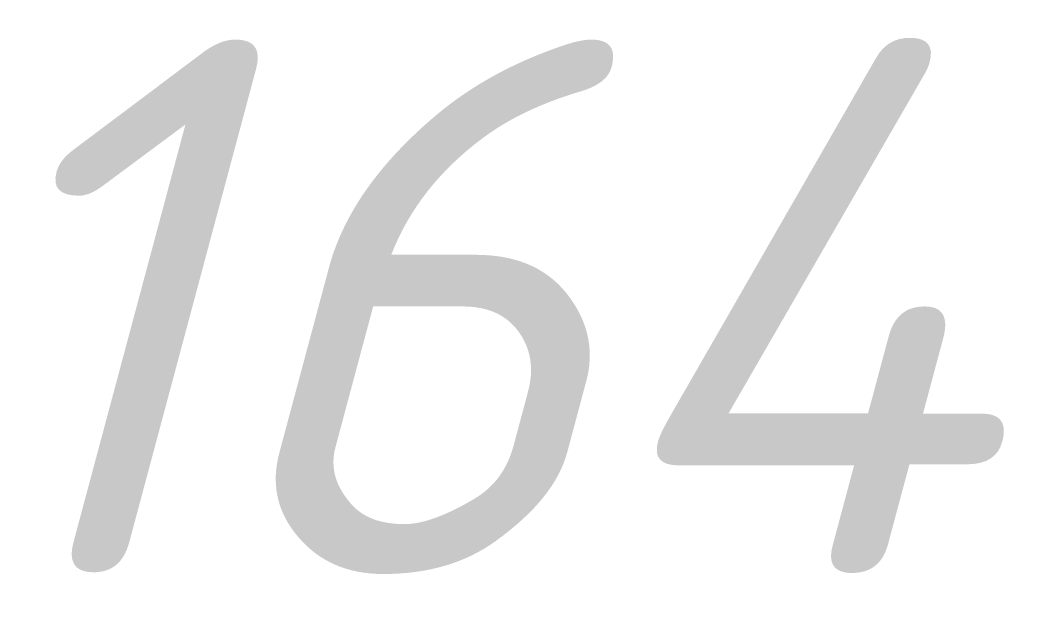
# Model space of a CAD drawing. Extents: x -96705 to 1864084, y -482104 to 235.
# Drawn here: x 592721 to 593287, y -133141 to -132817 of the extents above; entities that cross this region are included whole.
import ezdxf
from ezdxf import colors
from ezdxf.entities.mleader import LeaderData, LeaderLine
from ezdxf.math import Vec2, Vec3

# ---------------------------------------------------------------- set-up
doc = ezdxf.new("R2010")
doc.units = 0
doc.header["$LTSCALE"] = 100
doc.layers.get('Defpoints').update_dxf_attribs({"color": 42})
doc.layers.add('АР_Отметки', color=250, linetype='Continuous', lineweight=15)
doc.layers.add('АР_Таблицы', color=250, linetype='Continuous')
doc.styles.add('ISOCPEUR', font='isocpeui.ttf', dxfattribs={"height": 250})
doc.styles.add('ISOCPEUR_2', font='isocpeur.ttf', dxfattribs={"width": 0.9, "height": 300})
doc.styles.add('Архитект', font='isocpeur.ttf', dxfattribs={"width": 0.8, "oblique": 8})

# ---------------------------------------------------------------- blocks, each defined once
blk = doc.blocks.new('*T958')
at = {"layer": 'Defpoints', "color": 8, "linetype": 'ByBlock', "lineweight": 0, "transparency": 16777216}
for p, q in [((0, 0), (12954.8, 0)), ((0, 0), (0, -1500)), ((12954.8, 0), (12954.8, -1500))]:
    blk.add_line(p, q, dxfattribs=at)
at = {"layer": 'АР_Таблицы', "color": 8, "linetype": 'ByBlock', "lineweight": -2, "transparency": 16777216}
for p, q in [((13654.8, 0), (23609.6, 0)), ((25609.6, 0), (26609.6, 0)), ((13654.8, -676.92), (15154.8, -676.92)), ((25609.6, -676.92), (26609.6, -676.92)), ((13654.8, -1353.85), (23609.6, -1353.85)), ((25609.6, -1353.85), (26609.6, -1353.85)), ((13654.8, -2030.77), (23609.6, -2030.77)), ((25609.6, -2030.77), (26609.6, -2030.77)), ((13654.8, -2707.69), (23609.6, -2707.69)), ((25609.6, -2707.69), (26609.6, -2707.69)), ((13654.8, -3934.62), (23609.6, -3934.62)), ((25609.6, -3934.62), (26609.6, -3934.62)), ((0, -4176.92), (12954.8, -4176.92)), ((13654.8, -4611.54), (23609.6, -4611.54)), ((25609.6, -4611.54), (26609.6, -4611.54)), ((0, -4853.85), (12954.8, -4853.85)), ((13654.8, -5288.46), (15154.8, -5288.46)), ((25609.6, -5288.46), (26609.6, -5288.46)), ((0, -5530.77), (12954.8, -5530.77)), ((13654.8, -5965.38), (15154.8, -5965.38)), ((25609.6, -5965.38), (26609.6, -5965.38)), ((13654.8, -6642.31), (15154.8, -6642.31)), ((0, -6667.69), (1500, -6667.69)), ((9954.8, -6667.69), (12954.8, -6667.69)), ((0, -7834.62), (12954.8, -7834.62)), ((0, -9031.54), (12954.8, -9031.54)), ((0, -10228.46), (12954.8, -10228.46)), ((0, -11365.38), (12954.8, -11365.38)), ((0, -12042.31), (1500, -12042.31)), ((11954.8, -12042.31), (12954.8, -12042.31)), ((0, -12719.23), (12954.8, -12719.23)), ((0, -13886.15), (1500, -13886.15)), ((11954.8, -13886.15), (12954.8, -13886.15)), ((0, -14563.08), (1500, -14563.08)), ((11954.8, -14563.08), (12954.8, -14563.08)), ((0, -15240), (1500, -15240)), ((11954.8, -15240), (12954.8, -15240)), ((0, -15916.92), (12954.8, -15916.92)), ((0, -16593.85), (12954.8, -16593.85)), ((0, -17270.77), (12954.8, -17270.77)), ((0, -18437.69), (9954.8, -18437.69)), ((11954.8, -18437.69), (12954.8, -18437.69)), ((0, -19664.62), (9954.8, -19664.62)), ((11954.8, -19664.62), (12954.8, -19664.62)), ((0, -20891.54), (9954.8, -20891.54)), ((11954.8, -20891.54), (12954.8, -20891.54)), ((0, -21588.46), (12954.8, -21588.46)), ((0, -22265.38), (12954.8, -22265.38)), ((0, -23432.31), (9954.8, -23432.31)), ((11954.8, -23432.31), (12954.8, -23432.31)), ((0, -24109.23), (12954.8, -24109.23)), ((0, -24786.15), (9954.8, -24786.15)), ((11954.8, -24786.15), (12954.8, -24786.15)), ((0, -25463.08), (12954.8, -25463.08)), ((0, -26140), (9954.8, -26140)), ((0, -26816.92), (9954.8, -26816.92)), ((11954.8, -26816.92), (12954.8, -26816.92)), ((0, -27493.85), (9954.8, -27493.85)), ((11954.8, -27493.85), (12954.8, -27493.85)), ((0, -28170.77), (1500, -28170.77)), ((11954.8, -28170.77), (12954.8, -28170.77)), ((0, -30792.69), (1500, -30792.69)), ((11954.8, -30792.69), (12954.8, -30792.69)), ((0, -31469.62), (1500, -31469.62)), ((11954.8, -31469.62), (12954.8, -31469.62)), ((0, -32146.54), (1500, -32146.54)), ((11954.8, -32146.54), (12954.8, -32146.54)), ((0, -32843.46), (1500, -32843.46)), ((11954.8, -32843.46), (12954.8, -32843.46)), ((0, -33520.38), (1500, -33520.38)), ((11954.8, -33520.38), (12954.8, -33520.38)), ((0, -34217.31), (1500, -34217.31)), ((11954.8, -34217.31), (12954.8, -34217.31)), ((0, -34914.23), (1500, -34914.23)), ((11954.8, -34914.23), (12954.8, -34914.23)), ((0, -35591.15), (1500, -35591.15)), ((11954.8, -35591.15), (12954.8, -35591.15)), ((0, -36268.08), (1500, -36268.08)), ((11954.8, -36268.08), (12954.8, -36268.08)), ((0, -36945), (1500, -36945)), ((11954.8, -36945), (12954.8, -36945)), ((0, -37641.92), (1500, -37641.92)), ((11954.8, -37641.92), (12954.8, -37641.92)), ((0, -38338.85), (1500, -38338.85)), ((11954.8, -38338.85), (12954.8, -38338.85)), ((0, -39035.77), (1500, -39035.77)), ((11954.8, -39035.77), (12954.8, -39035.77)), ((0, -39712.69), (1500, -39712.69)), ((11954.8, -39712.69), (12954.8, -39712.69)), ((0, -40834.62), (1500, -40834.62)), ((11954.8, -40834.62), (12954.8, -40834.62)), ((0, -41511.54), (1500, -41511.54)), ((11954.8, -41511.54), (12954.8, -41511.54)), ((0, -42188.46), (1500, -42188.46)), ((11954.8, -42188.46), (12954.8, -42188.46)), ((0, -42865.38), (1500, -42865.38)), ((11954.8, -42865.38), (12954.8, -42865.38)), ((0, -44032.31), (1500, -44032.31)), ((11954.8, -44032.31), (12954.8, -44032.31)), ((0, -44709.23), (1500, -44709.23)), ((11954.8, -44709.23), (12954.8, -44709.23)), ((0, -45386.15), (9954.8, -45386.15)), ((11954.8, -45386.15), (12954.8, -45386.15)), ((0, -46063.08), (1500, -46063.08)), ((11954.8, -46063.08), (12954.8, -46063.08)), ((0, -46740), (1500, -46740)), ((11954.8, -46740), (12954.8, -46740)), ((0, -47416.92), (1500, -47416.92)), ((11954.8, -47416.92), (12954.8, -47416.92)), ((0, -48093.85), (1500, -48093.85)), ((11954.8, -48093.85), (12954.8, -48093.85)), ((0, -48770.77), (1500, -48770.77)), ((11954.8, -48770.77), (12954.8, -48770.77)), ((0, -49447.69), (1500, -49447.69)), ((11954.8, -49447.69), (12954.8, -49447.69)), ((0, -50124.62), (1500, -50124.62)), ((11954.8, -50124.62), (12954.8, -50124.62)), ((0, -50801.54), (1500, -50801.54)), ((11954.8, -50801.54), (12954.8, -50801.54)), ((0, -51478.46), (1500, -51478.46)), ((11954.8, -51478.46), (12954.8, -51478.46)), ((0, -52155.38), (1500, -52155.38)), ((11954.8, -52155.38), (12954.8, -52155.38)), ((0, -52832.31), (1500, -52832.31)), ((11954.8, -52832.31), (12954.8, -52832.31)), ((0, -53509.23), (1500, -53509.23)), ((11954.8, -53509.23), (12954.8, -53509.23)), ((0, -54186.15), (1500, -54186.15)), ((11954.8, -54186.15), (12954.8, -54186.15)), ((0, -54863.08), (1500, -54863.08)), ((11954.8, -54863.08), (12954.8, -54863.08)), ((0, -55540), (1500, -55540)), ((11954.8, -55540), (12954.8, -55540)), ((0, -56216.92), (9954.8, -56216.92)), ((11954.8, -56216.92), (12954.8, -56216.92))]:
    blk.add_line(p, q, dxfattribs=at)
at = {"layer": 'АР_Таблицы', "color": 8, "linetype": 'ByBlock', "lineweight": 30, "transparency": 16777216}
for p, q in [((13654.8, 0), (13654.8, -7319.23)), ((15154.8, 0), (15154.8, -7319.23)), ((23609.6, 0), (23609.6, -7319.23)), ((25609.6, 0), (25609.6, -7319.23)), ((26609.6, 0), (26609.6, -7319.23)), ((0, -1500), (12954.8, -1500)), ((0, -1500), (0, -56216.92)), ((1500, -1500), (1500, -56216.92)), ((9954.8, -1500), (9954.8, -56216.92)), ((11954.8, -1500), (11954.8, -56216.92)), ((12954.8, -1500), (12954.8, -56216.92)), ((0, -3500), (12954.8, -3500)), ((13654.8, -7319.23), (26609.6, -7319.23))]:
    blk.add_line(p, q, dxfattribs=at)
at = {"layer": 'АР_Таблицы', "color": 8, "linetype": 'ByBlock', "lineweight": 9, "transparency": 16777216}
for p, q in [((23609.6, 0), (25609.6, 0)), ((15154.8, -676.92), (25609.6, -676.92)), ((23609.6, -1353.85), (25609.6, -1353.85)), ((23609.6, -2030.77), (25609.6, -2030.77)), ((23609.6, -2707.69), (25609.6, -2707.69)), ((23609.6, -3934.62), (25609.6, -3934.62)), ((23609.6, -4611.54), (25609.6, -4611.54)), ((15154.8, -5288.46), (25609.6, -5288.46)), ((15154.8, -5965.38), (25609.6, -5965.38)), ((23609.6, -6642.31), (25609.6, -6642.31)), ((1500, -6667.69), (9954.8, -6667.69)), ((1500, -12042.31), (11954.8, -12042.31)), ((1500, -13886.15), (11954.8, -13886.15)), ((1500, -14563.08), (11954.8, -14563.08)), ((1500, -15240), (11954.8, -15240)), ((9954.8, -18437.69), (11954.8, -18437.69)), ((9954.8, -19664.62), (11954.8, -19664.62)), ((9954.8, -20891.54), (11954.8, -20891.54)), ((9954.8, -23432.31), (11954.8, -23432.31)), ((9954.8, -24786.15), (11954.8, -24786.15)), ((9954.8, -26140), (12954.8, -26140)), ((9954.8, -26816.92), (11954.8, -26816.92)), ((9954.8, -27493.85), (11954.8, -27493.85)), ((1500, -28170.77), (11954.8, -28170.77)), ((1500, -30792.69), (11954.8, -30792.69)), ((1500, -31469.62), (11954.8, -31469.62)), ((1500, -32146.54), (11954.8, -32146.54)), ((1500, -32843.46), (11954.8, -32843.46)), ((1500, -33520.38), (11954.8, -33520.38)), ((1500, -34217.31), (11954.8, -34217.31)), ((1500, -34914.23), (11954.8, -34914.23)), ((1500, -35591.15), (11954.8, -35591.15)), ((1500, -36268.08), (11954.8, -36268.08)), ((1500, -36945), (11954.8, -36945)), ((1500, -37641.92), (11954.8, -37641.92)), ((1500, -38338.85), (11954.8, -38338.85)), ((1500, -39035.77), (11954.8, -39035.77)), ((1500, -39712.69), (11954.8, -39712.69)), ((1500, -40834.62), (11954.8, -40834.62)), ((1500, -41511.54), (11954.8, -41511.54)), ((1500, -42188.46), (11954.8, -42188.46)), ((1500, -42865.38), (11954.8, -42865.38)), ((1500, -44032.31), (11954.8, -44032.31)), ((1500, -44709.23), (11954.8, -44709.23)), ((9954.8, -45386.15), (11954.8, -45386.15)), ((1500, -46063.08), (11954.8, -46063.08)), ((1500, -46740), (11954.8, -46740)), ((1500, -47416.92), (11954.8, -47416.92)), ((1500, -48093.85), (11954.8, -48093.85)), ((1500, -48770.77), (11954.8, -48770.77)), ((1500, -49447.69), (11954.8, -49447.69)), ((1500, -50124.62), (11954.8, -50124.62)), ((1500, -50801.54), (11954.8, -50801.54)), ((1500, -51478.46), (11954.8, -51478.46)), ((1500, -52155.38), (11954.8, -52155.38)), ((1500, -52832.31), (11954.8, -52832.31)), ((1500, -53509.23), (11954.8, -53509.23)), ((1500, -54186.15), (11954.8, -54186.15)), ((1500, -54863.08), (11954.8, -54863.08)), ((1500, -55540), (11954.8, -55540)), ((9954.8, -56216.92), (11954.8, -56216.92))]:
    blk.add_line(p, q, dxfattribs=at)
at = {"layer": 'АР_Таблицы', "color": 8, "linetype": 'ByBlock', "lineweight": 13, "transparency": 16777216}
for p, q in [((15154.8, -6642.31), (23609.6, -6642.31)), ((25609.6, -6642.31), (26609.6, -6642.31))]:
    blk.add_line(p, q, dxfattribs=at)
at = {"layer": 'АР_Таблицы', "color": 8, "transparency": 16777216}
for s, insert, char_height, width, attachment_point, style in [('Снарядная', (15404.8, -338.46), 300, 7954.7987, 4, 'ISOCPEUR'), ('21,21', (24609.6, -338.46), 300, 1500, 5, 'ISOCPEUR'), ('165', (14404.8, -338.46), 300, 1223.0769, 5, 'ISOCPEUR'), ('{\\C8;В3}', (26109.6, -338.46), 300, 900, 5, 'ISOCPEUR'), ('Экспликация помещений 1-го этажа', (6477.4, -750), 500, 12854.7987, 5, 'ISOCPEUR'), ('{\\C8;\\c0;ПУИ}', (15404.8, -1015.38), 300, 7954.7987, 4, 'ISOCPEUR'), ('4.30', (24609.6, -1015.38), 300, 1500, 5, 'ISOCPEUR'), ('{\\C8;В4}', (26109.6, -1015.38), 300, 900, 5, 'ISOCPEUR'), ('166', (14404.8, -1015.38), 300, 1223.0769, 5, 'ISOCPEUR'), ('Универсальный спортивный зал', (15404.8, -1692.31), 300, 7954.7987, 4, 'ISOCPEUR'), ('167', (14404.8, -1692.31), 300, 1223.0769, 5, 'ISOCPEUR'), ('270.82', (24609.6, -1692.31), 300, 1500, 5, 'ISOCPEUR'), ('Номер поме- щения', (750, -2500), 300, 1400, 5, 'ISOCPEUR'), ('Площадь м2', (10954.8, -2500), 350, 1900, 5, 'ISOCPEUR'), ('Кат. помещения', (12454.8, -2500), 300, 900, 5, 'ISOCPEUR'), ('Лестничная клетка (Л1)', (15404.8, -2369.23), 300, 7954.7987, 4, 'ISOCPEUR'), ('168', (14404.8, -2369.23), 300, 1223.0769, 5, 'ISOCPEUR'), ('25.50', (24609.6, -2369.23), 300, 1500, 5, 'ISOCPEUR'), ('Наименование', (5727.4, -2500), 300, 8354.7987, 5, 'ISOCPEUR'), ('Коридор и рекреация (основная и старшая школа)', (15404.8, -3321.15), 300, 7954.7987, 4, 'ISOCPEUR'), ('169', (14404.8, -3321.15), 300, 1223.0769, 5, 'ISOCPEUR'), ('281.24', (24609.6, -3321.15), 300, 1500, 5, 'ISOCPEUR'), ('Тамбур', (1750, -3838.46), 300, 7954.7987, 4, 'ISOCPEUR'), ('101', (750, -3838.46), 300, 1223.0769, 5, 'ISOCPEUR'), ('35.02', (10954.8, -3838.46), 300, 1500, 5, 'ISOCPEUR'), ('Тех. помещение', (15404.8, -4273.08), 300, 7954.7987, 4, 'ISOCPEUR'), ('171', (14404.8, -4273.08), 300, 1223.0769, 5, 'ISOCPEUR'), ('3.93', (24609.6, -4273.08), 300, 1500, 5, 'ISOCPEUR'), ('{\\C8;В4}', (26109.6, -4273.08), 300, 900, 5, 'ISOCPEUR'), ('Коридор с рекреацией', (1750, -4515.38), 300, 7954.7987, 4, 'ISOCPEUR'), ('277,54', (10954.8, -4515.38), 300, 1500, 5, 'ISOCPEUR'), ('102', (750, -4515.38), 300, 1223.0769, 5, 'ISOCPEUR'), ('Лестничная клетка (Л1)', (15404.8, -4950), 300, 7954.7987, 4, 'ISOCPEUR'), ('172', (14404.8, -4950), 300, 1223.0769, 5, 'ISOCPEUR'), ('21.00', (24609.6, -4950), 300, 1500, 5, 'ISOCPEUR'), ('Санузел для МГН', (1750, -5192.31), 300, 7954.7987, 4, 'ISOCPEUR'), ('5,23', (10954.8, -5192.31), 300, 1500, 5, 'ISOCPEUR'), ('103', (750, -5192.31), 300, 1223.0769, 5, 'ISOCPEUR'), ('Тамбур', (15404.8, -5626.92), 300, 7954.7987, 4, 'ISOCPEUR'), ('172.1', (14404.8, -5626.92), 300, 1223.0769, 5, 'ISOCPEUR'), ('4.48', (24609.6, -5626.92), 300, 1500, 5, 'ISOCPEUR'), ('Административный кабинет тип 1 (начальная школа)', (1750, -6099.23), 300, 7954.7987, 4, 'ISOCPEUR'), ('25,91', (10954.8, -6099.23), 300, 1500, 5, 'ISOCPEUR'), ('104', (750, -6099.23), 300, 1223.0769, 5, 'ISOCPEUR'), ('{\\Q0;\\W0.7;Электрощитовая}', (15404.8, -6303.85), 300, 7954.7987, 4, 'Архитект'), ('173', (14404.8, -6303.85), 300, 1223.0769, 5, 'ISOCPEUR'), ('17.34', (24609.6, -6303.85), 300, 1500, 5, 'ISOCPEUR'), ('{\\C8;\\c2367469;В3}', (26109.6, -6303.85), 300, 900, 5, 'ISOCPEUR'), ('Всего', (23359.6, -6980.77), 300, 7954.7987, 6, 'ISOCPEUR'), ('2668.9', (24609.6, -6980.77), 250, 1980, 5, 'ISOCPEUR_2'), ('Санузел для девочек (начальная школа)', (1750, -7251.15), 300, 7954.7987, 4, 'ISOCPEUR'), ('23,25', (10954.8, -7251.15), 300, 1500, 5, 'ISOCPEUR'), ('106', (750, -7251.15), 300, 1223.0769, 5, 'ISOCPEUR'), ('Гардеробная для обучающихся (основная и старшая школа)', (1750, -8433.08), 300, 7954.7987, 4, 'ISOCPEUR'), ('97,54', (10954.8, -8433.08), 300, 1500, 5, 'ISOCPEUR'), ('107', (750, -8433.08), 300, 1223.0769, 5, 'ISOCPEUR'), ('Гардеробная для обучающихся (основная и старшая школа)', (1750, -9630), 300, 7954.7987, 4, 'ISOCPEUR'), ('108', (750, -9630), 300, 1223.0769, 5, 'ISOCPEUR'), ('35.25', (10954.8, -9630), 300, 1500, 5, 'ISOCPEUR'), ('Гардеробная для обучающихся (начальная школа)', (1750, -10796.92), 300, 7954.7987, 4, 'ISOCPEUR'), ('109', (750, -10796.92), 300, 1223.0769, 5, 'ISOCPEUR'), ('57.49', (10954.8, -10796.92), 300, 1500, 5, 'ISOCPEUR'), ('Лестничная клетка (Л1)', (1750, -11703.85), 300, 7954.7987, 4, 'ISOCPEUR'), ('110', (750, -11703.85), 300, 1223.0769, 5, 'ISOCPEUR'), ('24.50', (10954.8, -11703.85), 300, 1500, 5, 'ISOCPEUR'), ('Коридор', (1750, -12380.77), 300, 7954.7987, 4, 'ISOCPEUR'), ('77,66', (10954.8, -12380.77), 300, 1500, 5, 'ISOCPEUR'), ('111', (750, -12380.77), 300, 1223.0769, 5, 'ISOCPEUR'), ('Санузел для мальчиков (начальная школа)', (1750, -13302.69), 300, 7954.7987, 4, 'ISOCPEUR'), ('12,44', (10954.8, -13302.69), 300, 1500, 5, 'ISOCPEUR'), ('112', (750, -13302.69), 300, 1223.0769, 5, 'ISOCPEUR'), ('Санузел для персонала', (1750, -14224.62), 300, 7954.7987, 4, 'ISOCPEUR'), ('113', (750, -14224.62), 300, 1223.0769, 5, 'ISOCPEUR'), ('2.78', (10954.8, -14224.62), 300, 1500, 5, 'ISOCPEUR'), ('Учебные кабинеты (начальная школа)', (1750, -14901.54), 300, 7954.7987, 4, 'ISOCPEUR'), ('114', (750, -14901.54), 300, 1223.0769, 5, 'ISOCPEUR'), ('60.20', (10954.8, -14901.54), 300, 1500, 5, 'ISOCPEUR'), ('Учебные кабинеты (начальная школа)', (1750, -15578.46), 300, 7954.7987, 4, 'ISOCPEUR'), ('115', (750, -15578.46), 300, 1223.0769, 5, 'ISOCPEUR'), ('58.33', (10954.8, -15578.46), 300, 1500, 5, 'ISOCPEUR'), ('Учебные кабинеты (начальная школа)', (1750, -16255.38), 300, 7954.7987, 4, 'ISOCPEUR'), ('58.22', (10954.8, -16255.38), 300, 1500, 5, 'ISOCPEUR'), ('117', (750, -16255.38), 300, 1223.0769, 5, 'ISOCPEUR'), ('118', (750, -16932.31), 300, 1223.0769, 5, 'ISOCPEUR'), ('ПУИ', (1750, -16932.31), 300, 7954.7987, 4, 'ISOCPEUR'), ('2.78', (10954.8, -16932.31), 300, 1500, 5, 'ISOCPEUR'), ('{\\C8;В4}', (12454.8, -16932.31), 300, 900, 5, 'ISOCPEUR'), ('Санузел для девочек (начальная школа)', (1750, -17854.23), 300, 7954.7987, 4, 'ISOCPEUR'), ('119', (750, -17854.23), 300, 1223.0769, 5, 'ISOCPEUR'), ('12.44', (10954.8, -17854.23), 300, 1500, 5, 'ISOCPEUR'), ('Коридор с рекреацией (основная и старшая школа)', (1750, -19051.15), 300, 7954.7987, 4, 'ISOCPEUR'), ('120', (750, -19051.15), 300, 1223.0769, 5, 'ISOCPEUR'), ('95.10', (10954.8, -19051.15), 300, 1500, 5, 'ISOCPEUR'), ('Комната охраны (с диспетчерским пунктом)', (1750, -20278.08), 300, 7954.7987, 4, 'ISOCPEUR'), ('122', (750, -20278.08), 300, 1223.0769, 5, 'ISOCPEUR'), ('23.43', (10954.8, -20278.08), 300, 1500, 5, 'ISOCPEUR'), ('Гардеробная комната (для учителей)', (1750, -21240), 300, 7954.7987, 4, 'ISOCPEUR'), ('123', (750, -21240), 300, 1223.0769, 5, 'ISOCPEUR'), ('9.86', (10954.8, -21240), 300, 1500, 5, 'ISOCPEUR'), ('Помещение связи', (1750, -21926.92), 300, 7954.7987, 4, 'ISOCPEUR'), ('9,47', (10954.8, -21926.92), 300, 1500, 5, 'ISOCPEUR'), ('124', (750, -21926.92), 300, 1223.0769, 5, 'ISOCPEUR'), ('{\\Q0;\\W0.7;\\C8;В4}', (12454.8, -21926.92), 300, 900, 5, 'Архитект'), ('Санузел для мальчиков (начальная школа)', (1750, -22848.85), 300, 7954.7987, 4, 'ISOCPEUR'), ('21,73', (10954.8, -22848.85), 300, 1500, 5, 'ISOCPEUR'), ('125', (750, -22848.85), 300, 1223.0769, 5, 'ISOCPEUR'), ('Учебные кабинеты (начальная школа)', (1750, -23770.77), 300, 7954.7987, 4, 'ISOCPEUR'), ('57,26', (10954.8, -23770.77), 300, 1500, 5, 'ISOCPEUR'), ('127', (750, -23770.77), 300, 1223.0769, 5, 'ISOCPEUR'), ('Учебные кабинеты (начальная школа)', (1750, -24447.69), 300, 7954.7987, 4, 'ISOCPEUR'), ('53,71', (10954.8, -24447.69), 300, 1500, 5, 'ISOCPEUR'), ('128', (750, -24447.69), 300, 1223.0769, 5, 'ISOCPEUR'), ('Учебные кабинеты (начальная школа)', (1750, -25124.62), 300, 7954.7987, 4, 'ISOCPEUR'), ('58,81', (10954.8, -25124.62), 300, 1500, 5, 'ISOCPEUR'), ('129', (750, -25124.62), 300, 1223.0769, 5, 'ISOCPEUR'), ('Коридор с рекреацией', (1750, -25801.54), 300, 7954.7987, 4, 'ISOCPEUR'), ('117,57', (10954.8, -25801.54), 300, 1500, 5, 'ISOCPEUR'), ('130', (750, -25801.54), 300, 1223.0769, 5, 'ISOCPEUR'), ('27,18', (10954.8, -26478.46), 300, 1500, 5, 'ISOCPEUR'), ('131', (750, -26478.46), 300, 1223.0769, 5, 'ISOCPEUR'), ('Лестничная клетка Тип Н2', (1750, -26478.46), 300, 7954.7987, 4, 'ISOCPEUR'), ('42,02', (10954.8, -27155.38), 300, 1500, 5, 'ISOCPEUR'), ('Вестибюль', (1750, -27155.38), 300, 7954.7987, 4, 'ISOCPEUR'), ('132', (750, -27155.38), 300, 1223.0769, 5, 'ISOCPEUR'), ('Электрощитовая', (1750, -27832.31), 300, 7954.7987, 4, 'ISOCPEUR'), ('16,16', (10954.8, -27832.31), 300, 1500, 5, 'ISOCPEUR'), ('133', (750, -27832.31), 300, 1223.0769, 5, 'ISOCPEUR'), ('{\\C8;\\c2367469;В3}', (12454.8, -27832.31), 300, 900, 5, 'ISOCPEUR'), ('Место для приготовления дезинфицирующих растворов и хранения уборочного инвентаря, предназначенных для помещений медицинского назначения', (1750, -29481.73), 300, 7954.7987, 4, 'ISOCPEUR'), ('7,64', (10954.8, -29481.73), 300, 1500, 5, 'ISOCPEUR'), ('134', (750, -29481.73), 300, 1223.0769, 5, 'ISOCPEUR'), ('{\\C8;В4}', (12454.8, -29481.73), 300, 900, 5, 'ISOCPEUR'), ('Туалет медблока', (1750, -31131.15), 300, 7954.7987, 4, 'ISOCPEUR'), ('4,31', (10954.8, -31131.15), 300, 1500, 5, 'ISOCPEUR'), ('134.1', (750, -31131.15), 300, 1223.0769, 5, 'ISOCPEUR'), ('Кабинет врача', (1750, -31808.08), 300, 7954.7987, 4, 'ISOCPEUR'), ('27,00', (10954.8, -31808.08), 300, 1500, 5, 'ISOCPEUR'), ('135', (750, -31808.08), 300, 1223.0769, 5, 'ISOCPEUR'), ('Процедурный (прививочный) кабинет', (1750, -32495), 300, 7954.7987, 4, 'ISOCPEUR'), ('20,88', (10954.8, -32495), 300, 1500, 5, 'ISOCPEUR'), ('136', (750, -32495), 300, 1223.0769, 5, 'ISOCPEUR'), ('Коридор', (1750, -33181.92), 300, 7954.7987, 4, 'ISOCPEUR'), ('26,63', (10954.8, -33181.92), 300, 1500, 5, 'ISOCPEUR'), ('137', (750, -33181.92), 300, 1223.0769, 5, 'ISOCPEUR'), ('Комната инструктора ', (1750, -33868.85), 300, 7954.7987, 4, 'ISOCPEUR'), ('12,07', (10954.8, -33868.85), 300, 1500, 5, 'ISOCPEUR'), ('138', (750, -33868.85), 300, 1223.0769, 5, 'ISOCPEUR'), ('Санузел с душем', (1750, -34565.77), 300, 7954.7987, 4, 'ISOCPEUR'), ('7,03', (10954.8, -34565.77), 300, 1500, 5, 'ISOCPEUR'), ('138.1', (750, -34565.77), 300, 1223.0769, 5, 'ISOCPEUR'), ('6,79', (10954.8, -35252.69), 300, 1500, 5, 'ISOCPEUR'), ('139', (750, -35252.69), 300, 1223.0769, 5, 'ISOCPEUR'), ('ПУИ', (1750, -35252.69), 300, 7954.7987, 4, 'ISOCPEUR'), ('{\\C8;В4}', (12454.8, -35252.69), 300, 900, 5, 'ISOCPEUR'), ('Санузел для персонала', (1750, -35929.62), 300, 7954.7987, 4, 'ISOCPEUR'), ('3,27', (10954.8, -35929.62), 300, 1500, 5, 'ISOCPEUR'), ('140', (750, -35929.62), 300, 1223.0769, 5, 'ISOCPEUR'), ('Помещение связи', (1750, -36606.54), 300, 7954.7987, 4, 'ISOCPEUR'), ('12,01', (10954.8, -36606.54), 300, 1500, 5, 'ISOCPEUR'), ('141', (750, -36606.54), 300, 1223.0769, 5, 'ISOCPEUR'), ('{\\C8;\\c2367469;В3}', (12454.8, -36606.54), 300, 900, 5, 'ISOCPEUR'), ('Помещение для персонала ', (1750, -37293.46), 300, 7954.7987, 4, 'ISOCPEUR'), ('11,87', (10954.8, -37293.46), 300, 1500, 5, 'ISOCPEUR'), ('142', (750, -37293.46), 300, 1223.0769, 5, 'ISOCPEUR'), ('Санузел для персонала', (1750, -37990.38), 300, 7954.7987, 4, 'ISOCPEUR'), ('2,01', (10954.8, -37990.38), 300, 1500, 5, 'ISOCPEUR'), ('142.1', (750, -37990.38), 300, 1223.0769, 5, 'ISOCPEUR'), ('Душевая', (1750, -38687.31), 300, 7954.7987, 4, 'ISOCPEUR'), ('2,82', (10954.8, -38687.31), 300, 1500, 5, 'ISOCPEUR'), ('142.2', (750, -38687.31), 300, 1223.0769, 5, 'ISOCPEUR'), ('4,85', (10954.8, -39374.23), 300, 1500, 5, 'ISOCPEUR'), ('143', (750, -39374.23), 300, 1223.0769, 5, 'ISOCPEUR'), ('ПУИ', (1750, -39374.23), 300, 7954.7987, 4, 'ISOCPEUR'), ('{\\C8;В4}', (12454.8, -39374.23), 300, 900, 5, 'ISOCPEUR'), ('Помещение для временного хранения пищевых отходов', (1750, -40273.65), 300, 7954.7987, 4, 'ISOCPEUR'), ('6,01', (10954.8, -40273.65), 300, 1500, 5, 'ISOCPEUR'), ('144', (750, -40273.65), 300, 1223.0769, 5, 'ISOCPEUR'), ('{\\C8;В4}', (12454.8, -40273.65), 300, 900, 5, 'ISOCPEUR'), ('Кладовая и моечная оборотной тары', (1750, -41173.08), 300, 7954.7987, 4, 'ISOCPEUR'), ('6,92', (10954.8, -41173.08), 300, 1500, 5, 'ISOCPEUR'), ('145', (750, -41173.08), 300, 1223.0769, 5, 'ISOCPEUR'), ('{\\C8;В4}', (12454.8, -41173.08), 300, 900, 5, 'ISOCPEUR'), ('Загрузочный цех', (1750, -41850), 300, 7954.7987, 4, 'ISOCPEUR'), ('7,45', (10954.8, -41850), 300, 1500, 5, 'ISOCPEUR'), ('146', (750, -41850), 300, 1223.0769, 5, 'ISOCPEUR'), ('{\\C8;В4}', (12454.8, -41850), 300, 900, 5, 'ISOCPEUR'), ('Коридор ', (1750, -42526.92), 300, 7954.7987, 4, 'ISOCPEUR'), ('28,66', (10954.8, -42526.92), 300, 1500, 5, 'ISOCPEUR'), ('147', (750, -42526.92), 300, 1223.0769, 5, 'ISOCPEUR'), ('Помещение с холодильным оборудованием', (1750, -43448.85), 300, 7954.7987, 4, 'ISOCPEUR'), ('26,78', (10954.8, -43448.85), 300, 1500, 5, 'ISOCPEUR'), ('147.1', (750, -43448.85), 300, 1223.0769, 5, 'ISOCPEUR'), ('{\\C8;В3}', (12454.8, -43448.85), 300, 900, 5, 'ISOCPEUR'), ('Кладовая сухих продуктов', (1750, -44370.77), 300, 7954.7987, 4, 'ISOCPEUR'), ('10,93', (10954.8, -44370.77), 300, 1500, 5, 'ISOCPEUR'), ('148', (750, -44370.77), 300, 1223.0769, 5, 'ISOCPEUR'), ('{\\C8;В3}', (12454.8, -44370.77), 300, 900, 5, 'ISOCPEUR'), ('Доготовочный цех', (1750, -45047.69), 300, 7954.7987, 4, 'ISOCPEUR'), ('15,16', (10954.8, -45047.69), 300, 1500, 5, 'ISOCPEUR'), ('149', (750, -45047.69), 300, 1223.0769, 5, 'ISOCPEUR'), ('{\\C8;В3}', (12454.8, -45047.69), 300, 900, 5, 'ISOCPEUR'), ('Горячий цех', (1750, -45724.62), 300, 7954.7987, 4, 'ISOCPEUR'), ('39,25', (10954.8, -45724.62), 300, 1500, 5, 'ISOCPEUR'), ('{\\C8;В3}', (12454.8, -45724.62), 300, 900, 5, 'ISOCPEUR'), ('150', (750, -45724.62), 300, 1223.0769, 5, 'ISOCPEUR'), ('Моечная для кухонной посуды', (1750, -46401.54), 300, 7954.7987, 4, 'ISOCPEUR'), ('9,75', (10954.8, -46401.54), 300, 1500, 5, 'ISOCPEUR'), ('{\\C8;Д}', (12454.8, -46401.54), 300, 900, 5, 'ISOCPEUR'), ('151', (750, -46401.54), 300, 1223.0769, 5, 'ISOCPEUR'), ('Моечная для столовой посуды', (1750, -47078.46), 300, 7954.7987, 4, 'ISOCPEUR'), ('34,78', (10954.8, -47078.46), 300, 1500, 5, 'ISOCPEUR'), ('{\\C8;Д}', (12454.8, -47078.46), 300, 900, 5, 'ISOCPEUR'), ('152', (750, -47078.46), 300, 1223.0769, 5, 'ISOCPEUR'), ('Предмоечная ', (1750, -47755.38), 300, 7954.7987, 4, 'ISOCPEUR'), ('5,48', (10954.8, -47755.38), 300, 1500, 5, 'ISOCPEUR'), ('{\\C8;Д}', (12454.8, -47755.38), 300, 900, 5, 'ISOCPEUR'), ('152.1', (750, -47755.38), 300, 1223.0769, 5, 'ISOCPEUR'), ('Холодный цех', (1750, -48432.31), 300, 7954.7987, 4, 'ISOCPEUR'), ('15,96', (10954.8, -48432.31), 300, 1500, 5, 'ISOCPEUR'), ('153', (750, -48432.31), 300, 1223.0769, 5, 'ISOCPEUR'), ('{\\C8;В3}', (12454.8, -48432.31), 300, 900, 5, 'ISOCPEUR'), ('178,91', (10954.8, -49109.23), 300, 1500, 5, 'ISOCPEUR'), ('Обеденный зал', (1750, -49109.23), 300, 7954.7987, 4, 'ISOCPEUR'), ('154', (750, -49109.23), 300, 1223.0769, 5, 'ISOCPEUR'), ('11,10', (10954.8, -49786.15), 300, 1500, 5, 'ISOCPEUR'), ('Раздевальная', (1750, -49786.15), 300, 7954.7987, 4, 'ISOCPEUR'), ('155', (750, -49786.15), 300, 1223.0769, 5, 'ISOCPEUR'), ('Санузел', (1750, -50463.08), 300, 7954.7987, 4, 'ISOCPEUR'), ('2,40', (10954.8, -50463.08), 300, 1500, 5, 'ISOCPEUR'), ('156', (750, -50463.08), 300, 1223.0769, 5, 'ISOCPEUR'), ('Санузел', (1750, -51140), 300, 7954.7987, 4, 'ISOCPEUR'), ('2,48', (10954.8, -51140), 300, 1500, 5, 'ISOCPEUR'), ('157', (750, -51140), 300, 1223.0769, 5, 'ISOCPEUR'), ('Душевые', (1750, -51816.92), 300, 7954.7987, 4, 'ISOCPEUR'), ('4,15', (10954.8, -51816.92), 300, 1500, 5, 'ISOCPEUR'), ('158', (750, -51816.92), 300, 1223.0769, 5, 'ISOCPEUR'), ('Душевые', (1750, -52493.85), 300, 7954.7987, 4, 'ISOCPEUR'), ('4,16', (10954.8, -52493.85), 300, 1500, 5, 'ISOCPEUR'), ('159', (750, -52493.85), 300, 1223.0769, 5, 'ISOCPEUR'), ('Санузел для мальчиков', (1750, -53170.77), 300, 7954.7987, 4, 'ISOCPEUR'), ('8,71', (10954.8, -53170.77), 300, 1500, 5, 'ISOCPEUR'), ('160', (750, -53170.77), 300, 1223.0769, 5, 'ISOCPEUR'), ('Санузел для девочек', (1750, -53847.69), 300, 7954.7987, 4, 'ISOCPEUR'), ('9,76', (10954.8, -53847.69), 300, 1500, 5, 'ISOCPEUR'), ('161', (750, -53847.69), 300, 1223.0769, 5, 'ISOCPEUR'), ('17,10', (10954.8, -54524.62), 300, 1500, 5, 'ISOCPEUR'), ('Раздевальная', (1750, -54524.62), 300, 7954.7987, 4, 'ISOCPEUR'), ('162', (750, -54524.62), 300, 1223.0769, 5, 'ISOCPEUR'), ('Лестничная клетка (Л1)', (1750, -55201.54), 300, 7954.7987, 4, 'ISOCPEUR'), ('21,00', (10954.8, -55201.54), 300, 1500, 5, 'ISOCPEUR'), ('163', (750, -55201.54), 300, 1223.0769, 5, 'ISOCPEUR'), ('Техническое помещение', (1750, -55878.46), 300, 7954.7987, 4, 'ISOCPEUR'), ('164', (750, -55878.46), 300, 1223.0769, 5, 'ISOCPEUR'), ('4.16', (10954.8, -55878.46), 300, 1500, 5, 'ISOCPEUR'), ('{\\C8;В4}', (12454.8, -55878.46), 300, 900, 5, 'ISOCPEUR')]:
    blk.add_mtext(s, dxfattribs=dict(at, insert=insert, char_height=char_height, width=width, attachment_point=attachment_point, style=style))
blk = doc.blocks.new('_DotSmall')
at = {"color": 0, "linetype": 'ByBlock', "const_width": 0.5}
blk.add_lwpolyline([(-0.0625, 0, 1), (0.0625, 0, 1)], format="xyb", close=True, dxfattribs=at)

msp = doc.modelspace()

# ---------------------------------------------------------------- block references
msp.add_blockref('*T958', (592217.01, -77099.46))

# ---------------------------------------------------------------- leaders
at = {"layer": 'АР_Отметки', "color": 8}
ml = msp.add_multileader_mtext('Standard', dxfattribs=at)
ml.set_content('+3,950', color=8, style='ISOCPEUR')
ml.set_leader_properties(color=8, linetype='Continuous', lineweight=-1)
ml.set_arrow_properties(name='DOTSMALL')
ml.build(insert=Vec2(0, 0))
ml.multileader.update_dxf_attribs({"has_text_frame": 1, "text_left_attachment_type": 4, "text_right_attachment_type": 4, "dogleg_length": 100, "arrow_head_size": 180})
ctx = ml.context
ctx.base_point, ctx.char_height, ctx.arrow_head_size, ctx.landing_gap_size, ctx.plane_origin = Vec3(668058.6, -135239.97), 250, 180, 50, Vec3(668746.46, -136029.97)
ctx.left_attachment, ctx.right_attachment = 4, 4
notes = []
notes.append((ctx, [(0, (0, 0, 0), (0, 0), (1, 0), 1, [])]))
ctx.mtext.insert, ctx.mtext.width, ctx.mtext.line_spacing_style, ctx.mtext.flow_direction = Vec3(668108.6, -134906.64), 852.697, 2, 5
ml = msp.add_multileader_mtext('Standard', dxfattribs=at)
ml.set_content('+3,950', color=8, style='ISOCPEUR')
ml.set_leader_properties(color=8, linetype='Continuous', lineweight=-1)
ml.set_arrow_properties(name='DOTSMALL')
ml.build(insert=Vec2(0, 0))
ml.multileader.update_dxf_attribs({"has_text_frame": 1, "text_left_attachment_type": 4, "text_right_attachment_type": 4, "dogleg_length": 100, "arrow_head_size": 180})
ctx = ml.context
ctx.base_point, ctx.char_height, ctx.arrow_head_size, ctx.landing_gap_size, ctx.plane_origin = Vec3(707104.85, -134738.39), 250, 180, 50, Vec3(707583.97, -137690.85)
ctx.left_attachment, ctx.right_attachment = 4, 4
notes.append((ctx, [(0, (0, 0, 0), (0, 0), (1, 0), 1, [])]))
ctx.mtext.insert, ctx.mtext.width, ctx.mtext.line_spacing_style, ctx.mtext.flow_direction = Vec3(707154.85, -134405.06), 852.697, 2, 5
ml = msp.add_multileader_mtext('Standard', dxfattribs=at)
ml.set_content('+15,850', color=8, style='ISOCPEUR')
ml.set_leader_properties(color=8, linetype='Continuous', lineweight=-1)
ml.set_arrow_properties(name='DOTSMALL')
ml.build(insert=Vec2(0, 0))
ml.multileader.update_dxf_attribs({"has_text_frame": 1, "text_left_attachment_type": 4, "text_right_attachment_type": 4, "dogleg_length": 100, "arrow_head_size": 180})
ctx = ml.context
ctx.base_point, ctx.char_height, ctx.arrow_head_size, ctx.landing_gap_size, ctx.plane_origin = Vec3(1077115.02, -135002.35), 250, 180, 50, Vec3(1075811.77, -136209.96)
ctx.left_attachment, ctx.right_attachment = 4, 4
notes.append((ctx, [(0, (0, 0, 0), (0, 0), (1, 0), 1, [])]))
ctx.mtext.insert, ctx.mtext.width, ctx.mtext.defined_height, ctx.mtext.line_spacing_style, ctx.mtext.flow_direction = Vec3(1077165.02, -134669.02), 696.0353, 776.46, 2, 5
ml = msp.add_multileader_mtext('Standard', dxfattribs=at)
ml.set_content('+15,850', color=8, style='ISOCPEUR')
ml.set_leader_properties(color=8, linetype='Continuous', lineweight=-1)
ml.set_arrow_properties(name='DOTSMALL')
ml.build(insert=Vec2(0, 0))
ml.multileader.update_dxf_attribs({"has_text_frame": 1, "text_left_attachment_type": 4, "text_right_attachment_type": 4, "dogleg_length": 100, "arrow_head_size": 180})
ctx = ml.context
ctx.base_point, ctx.char_height, ctx.arrow_head_size, ctx.landing_gap_size, ctx.plane_origin = Vec3(1113079.28, -135414.98), 250, 180, 50, Vec3(1114004.28, -137758.57)
ctx.left_attachment, ctx.right_attachment = 4, 4
notes.append((ctx, [(0, (0, 0, 0), (0, 0), (1, 0), 1, [])]))
ctx.mtext.insert, ctx.mtext.width, ctx.mtext.line_spacing_style, ctx.mtext.flow_direction = Vec3(1113129.28, -135081.64), 852.697, 2, 5
ml = msp.add_multileader_mtext('Standard', dxfattribs=at)
ml.set_content('+3,950', color=8, style='ISOCPEUR')
ml.set_leader_properties(color=8, linetype='Continuous', lineweight=-1)
ml.set_arrow_properties(name='DOTSMALL')
ml.build(insert=Vec2(0, 0))
ml.multileader.update_dxf_attribs({"has_text_frame": 1, "text_left_attachment_type": 4, "text_right_attachment_type": 4, "dogleg_length": 100, "arrow_head_size": 180})
ctx = ml.context
ctx.base_point, ctx.char_height, ctx.arrow_head_size, ctx.landing_gap_size, ctx.plane_origin = Vec3(668058.6, -135239.97), 250, 180, 50, Vec3(668746.46, -136029.97)
ctx.left_attachment, ctx.right_attachment = 4, 4
notes.append((ctx, [(0, (0, 0, 0), (0, 0), (1, 0), 1, [])]))
ctx.mtext.insert, ctx.mtext.width, ctx.mtext.line_spacing_style, ctx.mtext.flow_direction = Vec3(668108.6, -134906.64), 852.697, 2, 5
ml = msp.add_multileader_mtext('Standard', dxfattribs=at)
ml.set_content('+3,950', color=8, style='ISOCPEUR')
ml.set_leader_properties(color=8, linetype='Continuous', lineweight=-1)
ml.set_arrow_properties(name='DOTSMALL')
ml.build(insert=Vec2(0, 0))
ml.multileader.update_dxf_attribs({"has_text_frame": 1, "text_left_attachment_type": 4, "text_right_attachment_type": 4, "dogleg_length": 100, "arrow_head_size": 180})
ctx = ml.context
ctx.base_point, ctx.char_height, ctx.arrow_head_size, ctx.landing_gap_size, ctx.plane_origin = Vec3(707104.85, -134738.39), 250, 180, 50, Vec3(707583.97, -137690.85)
ctx.left_attachment, ctx.right_attachment = 4, 4
notes.append((ctx, [(0, (0, 0, 0), (0, 0), (1, 0), 1, [])]))
ctx.mtext.insert, ctx.mtext.width, ctx.mtext.line_spacing_style, ctx.mtext.flow_direction = Vec3(707154.85, -134405.06), 852.697, 2, 5
ml = msp.add_multileader_mtext('Standard', dxfattribs=at)
ml.set_content('+7,850', color=8, style='ISOCPEUR')
ml.set_leader_properties(color=8, linetype='Continuous', lineweight=-1)
ml.set_arrow_properties(name='DOTSMALL')
ml.build(insert=Vec2(0, 0))
ml.multileader.update_dxf_attribs({"has_text_frame": 1, "text_left_attachment_type": 4, "text_right_attachment_type": 4, "dogleg_length": 100, "arrow_head_size": 180})
ctx = ml.context
ctx.base_point, ctx.char_height, ctx.arrow_head_size, ctx.landing_gap_size, ctx.plane_origin = Vec3(802920.44, -135125.22), 250, 180, 50, Vec3(804099.45, -136363.31)
ctx.left_attachment, ctx.right_attachment = 4, 4
notes.append((ctx, [(0, (0, 0, 0), (0, 0), (1, 0), 1, [])]))
ctx.mtext.insert, ctx.mtext.width, ctx.mtext.line_spacing_style, ctx.mtext.flow_direction = Vec3(802970.44, -134791.89), 852.697, 2, 5
ml = msp.add_multileader_mtext('Standard', dxfattribs=at)
ml.set_content('+7,850', color=8, style='ISOCPEUR')
ml.set_leader_properties(color=8, linetype='Continuous', lineweight=-1)
ml.set_arrow_properties(name='DOTSMALL')
ml.build(insert=Vec2(0, 0))
ml.multileader.update_dxf_attribs({"has_text_frame": 1, "text_left_attachment_type": 4, "text_right_attachment_type": 4, "dogleg_length": 100, "arrow_head_size": 180})
ctx = ml.context
ctx.base_point, ctx.char_height, ctx.arrow_head_size, ctx.landing_gap_size, ctx.plane_origin = Vec3(841609.66, -134934.87), 250, 180, 50, Vec3(843530.27, -137344.88)
ctx.left_attachment, ctx.right_attachment = 4, 4
notes.append((ctx, [(0, (0, 0, 0), (0, 0), (1, 0), 1, [])]))
ctx.mtext.insert, ctx.mtext.width, ctx.mtext.line_spacing_style, ctx.mtext.flow_direction = Vec3(841659.66, -134601.54), 555.2432, 2, 5
ml = msp.add_multileader_mtext('Standard', dxfattribs=at)
ml.set_content('+11,750', color=8, style='ISOCPEUR')
ml.set_leader_properties(color=8, linetype='Continuous', lineweight=-1)
ml.set_arrow_properties(name='DOTSMALL')
ml.build(insert=Vec2(0, 0))
ml.multileader.update_dxf_attribs({"has_text_frame": 1, "text_left_attachment_type": 4, "text_right_attachment_type": 4, "dogleg_length": 100, "arrow_head_size": 180})
ctx = ml.context
ctx.base_point, ctx.char_height, ctx.arrow_head_size, ctx.landing_gap_size, ctx.plane_origin = Vec3(939860.15, -135136.84), 250, 180, 50, Vec3(941267.77, -136209.96)
ctx.left_attachment, ctx.right_attachment = 4, 4
notes.append((ctx, [(0, (0, 0, 0), (0, 0), (1, 0), 1, [])]))
ctx.mtext.insert, ctx.mtext.width, ctx.mtext.defined_height, ctx.mtext.line_spacing_style, ctx.mtext.flow_direction = Vec3(939910.15, -134803.5), 696.0353, 912.49, 2, 5
ml = msp.add_multileader_mtext('Standard', dxfattribs=at)
ml.set_content('+11,750', color=8, style='ISOCPEUR')
ml.set_leader_properties(color=8, linetype='Continuous', lineweight=-1)
ml.set_arrow_properties(name='DOTSMALL')
ml.build(insert=Vec2(0, 0))
ml.multileader.update_dxf_attribs({"has_text_frame": 1, "text_left_attachment_type": 4, "text_right_attachment_type": 4, "dogleg_length": 100, "arrow_head_size": 180})
ctx = ml.context
ctx.base_point, ctx.char_height, ctx.arrow_head_size, ctx.landing_gap_size, ctx.plane_origin = Vec3(979465.29, -134660.57), 250, 180, 50, Vec3(979944.4, -137279.69)
ctx.left_attachment, ctx.right_attachment = 4, 4
notes.append((ctx, [(0, (0, 0, 0), (0, 0), (1, 0), 1, [])]))
ctx.mtext.insert, ctx.mtext.width, ctx.mtext.line_spacing_style, ctx.mtext.flow_direction = Vec3(979515.29, -134327.24), 852.697, 2, 5
ml = msp.add_multileader_mtext('Standard', dxfattribs=at)
ml.set_content('+12,650', color=8, style='ISOCPEUR')
ml.set_leader_properties(color=8, linetype='Continuous', lineweight=-1)
ml.set_arrow_properties(name='DOTSMALL')
ml.build(insert=Vec2(0, 0))
ml.multileader.update_dxf_attribs({"has_text_frame": 1, "text_left_attachment_type": 4, "text_right_attachment_type": 4, "dogleg_length": 100, "arrow_head_size": 180})
ctx = ml.context
ctx.base_point, ctx.char_height, ctx.arrow_head_size, ctx.landing_gap_size, ctx.plane_origin = Vec3(935468.55, -155312.17), 250, 180, 50, Vec3(960704.47, -166935.29)
ctx.left_attachment, ctx.right_attachment = 4, 4
notes.append((ctx, [(0, (0, 0, 0), (0, 0), (1, 0), 1, [])]))
ctx.mtext.insert, ctx.mtext.width, ctx.mtext.line_spacing_style, ctx.mtext.flow_direction = Vec3(935518.55, -154978.83), 852.697, 2, 5
ml = msp.add_multileader_mtext('Standard', dxfattribs=at)
ml.set_content('+12,200', color=8, style='ISOCPEUR')
ml.set_leader_properties(color=8, linetype='Continuous', lineweight=-1)
ml.set_arrow_properties(name='DOTSMALL')
ml.build(insert=Vec2(0, 0))
ml.multileader.update_dxf_attribs({"has_text_frame": 1, "text_left_attachment_type": 4, "text_right_attachment_type": 4, "dogleg_length": 100, "arrow_head_size": 180})
ctx = ml.context
ctx.base_point, ctx.char_height, ctx.arrow_head_size, ctx.landing_gap_size, ctx.plane_origin = Vec3(935468.55, -154727.85), 250, 180, 50, Vec3(960704.47, -166350.97)
ctx.left_attachment, ctx.right_attachment = 4, 4
notes.append((ctx, [(0, (0, 0, 0), (0, 0), (1, 0), 1, [])]))
ctx.mtext.insert, ctx.mtext.width, ctx.mtext.line_spacing_style, ctx.mtext.flow_direction = Vec3(935518.55, -154394.52), 852.697, 2, 5
for ctx, leaders in notes:
    for number, flags, end, landing, length, lines in leaders:
        leader = LeaderData()
        leader.index, (leader.has_last_leader_line, leader.has_dogleg_vector, leader.attachment_direction) = number, flags
        leader.last_leader_point, leader.dogleg_vector, leader.dogleg_length = Vec3(end), Vec3(landing), length
        for number, points, colour, breaks in lines:
            line = LeaderLine()
            line.index, line.vertices, line.color, line.breaks = number, Vec3.list(points), colors.encode_raw_color(colour), breaks
            leader.lines.append(line)
        ctx.leaders.append(leader)

doc.saveas('drawing.dxf')
